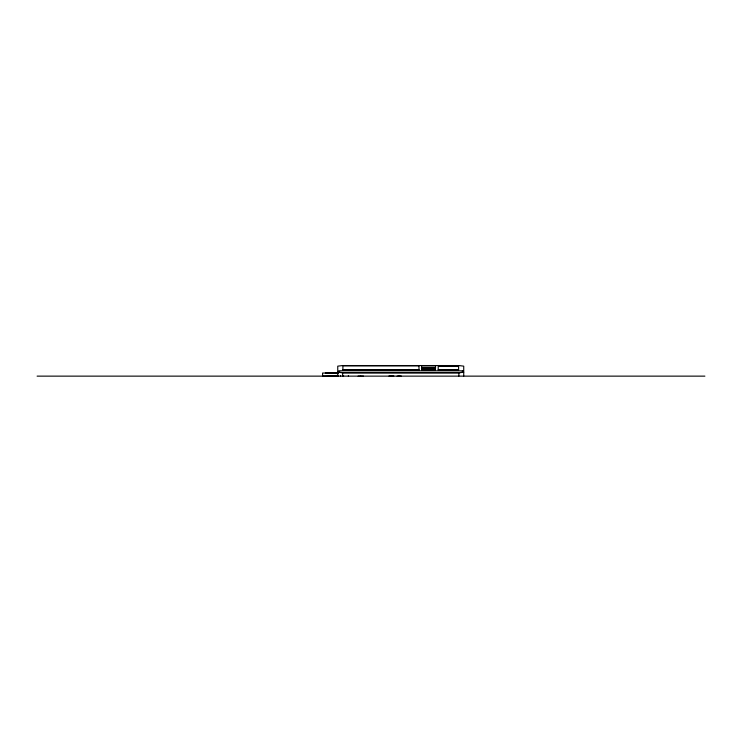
<?xml version="1.0" encoding="UTF-8"?>
<svg xmlns="http://www.w3.org/2000/svg" width="742" height="742" viewBox="0 0 742 742"><rect width="100%" height="100%" fill="white"/><g stroke="black" fill="none" stroke-linecap="round" stroke-linejoin="round"><path stroke-width="1.11" d="M398.565 375.795C401.672 375.786 397.61 377.019 399.01 375.804M337.749 372.215L342.618 372.827L458.862 372.827L463.731 372.215M338.797 372.094L343.296 372.707L458.723 372.707L462.748 372.15L462.748 370.777M421.651 367.763L435.517 367.763M426.604 368.978L430.657 368.95M342.897 369.562L418.98 369.562M421.669 369.562L425.732 369.562M426.548 369.562L430.61 369.562M431.427 369.562L435.48 369.562M438.216 369.553L458.602 369.553M462.748 370.833L338.797 370.777L338.797 372.141M338.538 373.031L322.575 373.031L322.575 375.702M337.935 373.161L325.376 373.031M325.71 373.3L338.185 373.3M338.167 373.514L326.628 373.3M338.538 375.702L322.455 376.138M388.956 375.999L393.826 375.999M37.1 376.138L704.9 376.138M398.593 376.352L399.808 376.352M463.731 376.083L463.731 366.158L458.862 365.546L342.618 365.546L337.749 366.158L337.749 376.083M458.862 372.827L458.862 376.083M430.657 369.488L430.657 368.44L426.604 368.44L426.604 369.488M401.413 376.138L397.091 376.138M363.515 376.138L360.946 376.138M360.649 376.138L358.08 376.138M348.406 375.6L348.406 376.138M343.537 375.6L343.537 376.138M342.618 372.827L342.618 376.083M340.569 375.6L340.569 376.138M335.699 375.6L335.699 376.138M418.98 365.852L342.897 365.852L342.897 370.1L418.98 370.1L418.98 365.852M435.517 365.852L421.651 365.852L421.651 368.292L435.517 368.292L435.517 365.852M458.602 366.455L438.216 366.455L438.216 370.091L458.602 370.091L458.602 366.455M425.732 369.052L421.669 369.052L421.669 370.1L425.732 370.1L425.732 369.052M430.61 369.052L426.548 369.052L426.548 370.1L430.61 370.1L430.61 369.052M435.48 369.052L431.427 369.052L431.427 370.1L435.48 370.1L435.48 369.052"/></g></svg>
